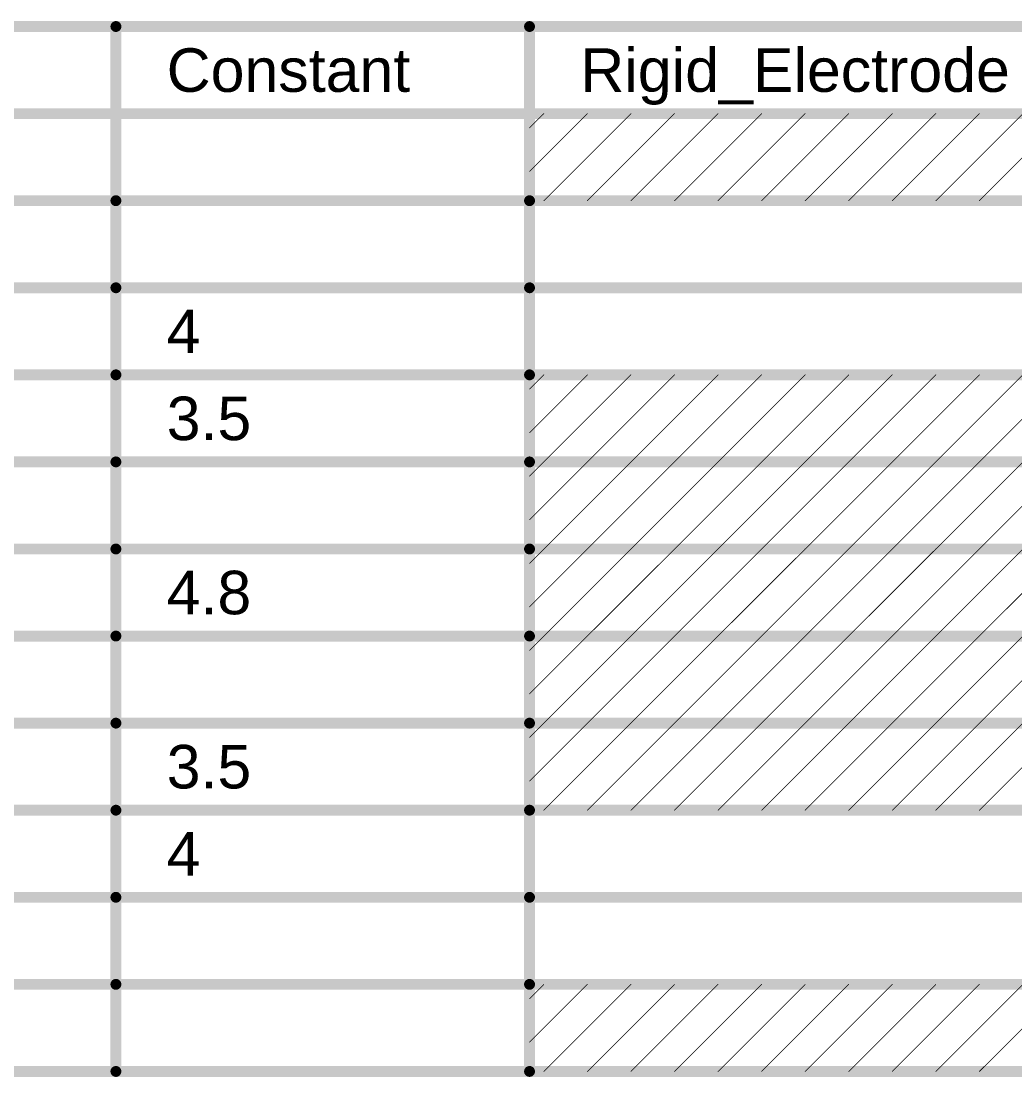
# Model space of a CAD drawing. Header units: inches. Extents: x -4.2 to 12.6, y -6.1 to 3.
# Drawn here: x 10.146 to 11.515, y 0.784 to 2.239 of the extents above; entities that cross this region are included whole.
import ezdxf

# ---------------------------------------------------------------- set-up
doc = ezdxf.new("R2010")
doc.units = ezdxf.units.IN
doc.header["$MEASUREMENT"] = 0
doc.layers.add('Dimension', color=6, linetype='Continuous')
doc.styles.add('Arial', font='', dxfattribs={"height": 0.2})
doc.styles.get('Arial').set_extended_font_data('Arial')

msp = doc.modelspace()

# ---------------------------------------------------------------- linework, layer by layer
at = {"layer": 'Dimension'}
for points, const_width in [([(6.6676, 2.2313), (12.586, 2.2313)], 0.015), ([(10.2766, 0.7913), (10.2766, 2.2313)], 0.015), ([(10.8465, 0.7913), (10.8465, 2.2313)], 0.015), ([(6.6676, 2.1113), (12.586, 2.1113)], 0.015), ([(10.8465, 2.0316), (10.9262, 2.1113)], 0.001), ([(10.8465, 2.0916), (10.8662, 2.1113)], 0.001), ([(10.8662, 1.9913), (10.9862, 2.1113)], 0.001), ([(10.9262, 1.9913), (11.0462, 2.1113)], 0.001), ([(10.9862, 1.9913), (11.1062, 2.1113)], 0.001), ([(11.0462, 1.9913), (11.1662, 2.1113)], 0.001), ([(11.1062, 1.9913), (11.2262, 2.1113)], 0.001), ([(11.1662, 1.9913), (11.2862, 2.1113)], 0.001), ([(11.2262, 1.9913), (11.3462, 2.1113)], 0.001), ([(11.2862, 1.9913), (11.4062, 2.1113)], 0.001), ([(11.3462, 1.9913), (11.4662, 2.1113)], 0.001), ([(11.4062, 1.9913), (11.5262, 2.1113)], 0.001), ([(11.4662, 1.9913), (11.5862, 2.1113)], 0.001), ([(9.6268, 1.9913), (10.2766, 1.9913)], 0.015), ([(10.2766, 1.9913), (10.8465, 1.9913)], 0.015), ([(10.8465, 1.9913), (11.8262, 1.9913)], 0.015), ([(9.6268, 1.8713), (10.2766, 1.8713)], 0.015), ([(10.2766, 1.8713), (10.8465, 1.8713)], 0.015), ([(10.8465, 1.8713), (11.8262, 1.8713)], 0.015), ([(9.6268, 1.7513), (10.2766, 1.7513)], 0.015), ([(10.2766, 1.7513), (10.8465, 1.7513)], 0.015), ([(10.8465, 1.7513), (11.8262, 1.7513)], 0.015), ([(10.8465, 1.6716), (10.9262, 1.7513)], 0.001), ([(10.8465, 1.7316), (10.8662, 1.7513)], 0.001), ([(10.8662, 1.6313), (10.9862, 1.7513)], 0.001), ([(10.9262, 1.6313), (11.0462, 1.7513)], 0.001), ([(10.9862, 1.6313), (11.1062, 1.7513)], 0.001), ([(11.0462, 1.6313), (11.1662, 1.7513)], 0.001), ([(11.1062, 1.6313), (11.2262, 1.7513)], 0.001), ([(11.1662, 1.6313), (11.2862, 1.7513)], 0.001), ([(11.2262, 1.6313), (11.3462, 1.7513)], 0.001), ([(11.2862, 1.6313), (11.4062, 1.7513)], 0.001), ([(11.3462, 1.6313), (11.4662, 1.7513)], 0.001), ([(11.4062, 1.6313), (11.5262, 1.7513)], 0.001), ([(11.4662, 1.6313), (11.5862, 1.7513)], 0.001), ([(9.6268, 1.6313), (10.2766, 1.6313)], 0.015), ([(10.2766, 1.6313), (10.8465, 1.6313)], 0.015), ([(10.8465, 1.6313), (11.8262, 1.6313)], 0.015), ([(10.8465, 1.5516), (10.9262, 1.6313)], 0.001), ([(10.8465, 1.6116), (10.8662, 1.6313)], 0.001), ([(10.8662, 1.5113), (10.9862, 1.6313)], 0.001), ([(10.9262, 1.5113), (11.0462, 1.6313)], 0.001), ([(10.9862, 1.5113), (11.1062, 1.6313)], 0.001), ([(11.0462, 1.5113), (11.1662, 1.6313)], 0.001), ([(11.1062, 1.5113), (11.2262, 1.6313)], 0.001), ([(11.1662, 1.5113), (11.2862, 1.6313)], 0.001), ([(11.2262, 1.5113), (11.3462, 1.6313)], 0.001), ([(11.2862, 1.5113), (11.4062, 1.6313)], 0.001), ([(11.3462, 1.5113), (11.4662, 1.6313)], 0.001), ([(11.4062, 1.5113), (11.5262, 1.6313)], 0.001), ([(11.4662, 1.5113), (11.5862, 1.6313)], 0.001), ([(9.6268, 1.5113), (10.2766, 1.5113)], 0.015), ([(10.2766, 1.5113), (10.8465, 1.5113)], 0.015), ([(10.8465, 1.5113), (11.8262, 1.5113)], 0.015), ([(10.8465, 1.4316), (10.9262, 1.5113)], 0.001), ([(10.8465, 1.4916), (10.8662, 1.5113)], 0.001), ([(10.8662, 1.3913), (10.9862, 1.5113)], 0.001), ([(10.9262, 1.3913), (11.0462, 1.5113)], 0.001), ([(10.9862, 1.3913), (11.1062, 1.5113)], 0.001), ([(11.0462, 1.3913), (11.1662, 1.5113)], 0.001), ([(11.1062, 1.3913), (11.2262, 1.5113)], 0.001), ([(11.1662, 1.3913), (11.2862, 1.5113)], 0.001), ([(11.2262, 1.3913), (11.3462, 1.5113)], 0.001), ([(11.2862, 1.3913), (11.4062, 1.5113)], 0.001), ([(11.3462, 1.3913), (11.4662, 1.5113)], 0.001), ([(11.4062, 1.3913), (11.5262, 1.5113)], 0.001), ([(11.4662, 1.3913), (11.5862, 1.5113)], 0.001), ([(9.6268, 1.3913), (10.2766, 1.3913)], 0.015), ([(10.2766, 1.3913), (10.8465, 1.3913)], 0.015), ([(10.8465, 1.3913), (11.8262, 1.3913)], 0.015), ([(10.8465, 1.3116), (10.9262, 1.3913)], 0.001), ([(10.8465, 1.3716), (10.8662, 1.3913)], 0.001), ([(10.8662, 1.2713), (10.9862, 1.3913)], 0.001), ([(10.9262, 1.2713), (11.0462, 1.3913)], 0.001), ([(10.9862, 1.2713), (11.1062, 1.3913)], 0.001), ([(11.0462, 1.2713), (11.1662, 1.3913)], 0.001), ([(11.1062, 1.2713), (11.2262, 1.3913)], 0.001), ([(11.1662, 1.2713), (11.2862, 1.3913)], 0.001), ([(11.2262, 1.2713), (11.3462, 1.3913)], 0.001), ([(11.2862, 1.2713), (11.4062, 1.3913)], 0.001), ([(11.3462, 1.2713), (11.4662, 1.3913)], 0.001), ([(11.4062, 1.2713), (11.5262, 1.3913)], 0.001), ([(11.4662, 1.2713), (11.5862, 1.3913)], 0.001), ([(9.6268, 1.2713), (10.2766, 1.2713)], 0.015), ([(10.2766, 1.2713), (10.8465, 1.2713)], 0.015), ([(10.8465, 1.2713), (11.8262, 1.2713)], 0.015), ([(10.8465, 1.1916), (10.9262, 1.2713)], 0.001), ([(10.8465, 1.2516), (10.8662, 1.2713)], 0.001), ([(10.8662, 1.1513), (10.9862, 1.2713)], 0.001), ([(10.9262, 1.1513), (11.0462, 1.2713)], 0.001), ([(10.9862, 1.1513), (11.1062, 1.2713)], 0.001), ([(11.0462, 1.1513), (11.1662, 1.2713)], 0.001), ([(11.1062, 1.1513), (11.2262, 1.2713)], 0.001), ([(11.1662, 1.1513), (11.2862, 1.2713)], 0.001), ([(11.2262, 1.1513), (11.3462, 1.2713)], 0.001), ([(11.2862, 1.1513), (11.4062, 1.2713)], 0.001), ([(11.3462, 1.1513), (11.4662, 1.2713)], 0.001), ([(11.4062, 1.1513), (11.5262, 1.2713)], 0.001), ([(11.4662, 1.1513), (11.5862, 1.2713)], 0.001), ([(9.6268, 1.1513), (10.2766, 1.1513)], 0.015), ([(10.2766, 1.1513), (10.8465, 1.1513)], 0.015), ([(10.8465, 1.1513), (11.8262, 1.1513)], 0.015), ([(9.6268, 1.0313), (10.2766, 1.0313)], 0.015), ([(10.2766, 1.0313), (10.8465, 1.0313)], 0.015), ([(10.8465, 1.0313), (11.8262, 1.0313)], 0.015), ([(9.6268, 0.9113), (10.2766, 0.9113)], 0.015), ([(10.2766, 0.9113), (10.8465, 0.9113)], 0.015), ([(10.8465, 0.9113), (11.8262, 0.9113)], 0.015), ([(10.8465, 0.8316), (10.9262, 0.9113)], 0.001), ([(10.8465, 0.8916), (10.8662, 0.9113)], 0.001), ([(10.8662, 0.7913), (10.9862, 0.9113)], 0.001), ([(10.9262, 0.7913), (11.0462, 0.9113)], 0.001), ([(10.9862, 0.7913), (11.1062, 0.9113)], 0.001), ([(11.0462, 0.7913), (11.1662, 0.9113)], 0.001), ([(11.1062, 0.7913), (11.2262, 0.9113)], 0.001), ([(11.1662, 0.7913), (11.2862, 0.9113)], 0.001), ([(11.2262, 0.7913), (11.3462, 0.9113)], 0.001), ([(11.2862, 0.7913), (11.4062, 0.9113)], 0.001), ([(11.3462, 0.7913), (11.4662, 0.9113)], 0.001), ([(11.4062, 0.7913), (11.5262, 0.9113)], 0.001), ([(11.4662, 0.7913), (11.5862, 0.9113)], 0.001), ([(9.6268, 0.7913), (10.2766, 0.7913)], 0.015), ([(10.2766, 0.7913), (10.8465, 0.7913)], 0.015), ([(10.8465, 0.7913), (11.8262, 0.7913)], 0.015)]:
    msp.add_lwpolyline(points, dxfattribs=dict(at, const_width=const_width))
for points, const_width in [([(10.2729, 2.2313, 1), (10.2804, 2.2313, 1)], 0.0075), ([(10.8427, 2.2313, 1), (10.8502, 2.2313, 1)], 0.0075), ([(10.8659, 2.1113, 1), (10.8664, 2.1113, 1)], 0.0005), ([(10.9259, 2.1113, 1), (10.9264, 2.1113, 1)], 0.0005), ([(10.9859, 2.1113, 1), (10.9864, 2.1113, 1)], 0.0005), ([(11.0459, 2.1113, 1), (11.0464, 2.1113, 1)], 0.0005), ([(11.1059, 2.1113, 1), (11.1064, 2.1113, 1)], 0.0005), ([(11.1659, 2.1113, 1), (11.1664, 2.1113, 1)], 0.0005), ([(11.2259, 2.1113, 1), (11.2264, 2.1113, 1)], 0.0005), ([(11.2859, 2.1113, 1), (11.2864, 2.1113, 1)], 0.0005), ([(11.3459, 2.1113, 1), (11.3464, 2.1113, 1)], 0.0005), ([(11.4059, 2.1113, 1), (11.4064, 2.1113, 1)], 0.0005), ([(11.4659, 2.1113, 1), (11.4664, 2.1113, 1)], 0.0005), ([(10.8462, 2.0916, 1), (10.8467, 2.0916, 1)], 0.0005), ([(10.8462, 2.0316, 1), (10.8467, 2.0316, 1)], 0.0005), ([(10.2729, 1.9913, 1), (10.2804, 1.9913, 1)], 0.0075), ([(10.2729, 1.9913, 1), (10.2804, 1.9913, 1)], 0.0075), ([(10.8427, 1.9913, 1), (10.8502, 1.9913, 1)], 0.0075), ([(10.8427, 1.9913, 1), (10.8502, 1.9913, 1)], 0.0075), ([(10.8659, 1.9913, 1), (10.8664, 1.9913, 1)], 0.0005), ([(10.9259, 1.9913, 1), (10.9264, 1.9913, 1)], 0.0005), ([(10.9859, 1.9913, 1), (10.9864, 1.9913, 1)], 0.0005), ([(11.0459, 1.9913, 1), (11.0464, 1.9913, 1)], 0.0005), ([(11.1059, 1.9913, 1), (11.1064, 1.9913, 1)], 0.0005), ([(11.1659, 1.9913, 1), (11.1664, 1.9913, 1)], 0.0005), ([(11.2259, 1.9913, 1), (11.2264, 1.9913, 1)], 0.0005), ([(11.2859, 1.9913, 1), (11.2864, 1.9913, 1)], 0.0005), ([(11.3459, 1.9913, 1), (11.3464, 1.9913, 1)], 0.0005), ([(11.4059, 1.9913, 1), (11.4064, 1.9913, 1)], 0.0005), ([(11.4659, 1.9913, 1), (11.4664, 1.9913, 1)], 0.0005), ([(10.2729, 1.8713, 1), (10.2804, 1.8713, 1)], 0.0075), ([(10.2729, 1.8713, 1), (10.2804, 1.8713, 1)], 0.0075), ([(10.8427, 1.8713, 1), (10.8502, 1.8713, 1)], 0.0075), ([(10.8427, 1.8713, 1), (10.8502, 1.8713, 1)], 0.0075), ([(10.2729, 1.7513, 1), (10.2804, 1.7513, 1)], 0.0075), ([(10.2729, 1.7513, 1), (10.2804, 1.7513, 1)], 0.0075), ([(10.8427, 1.7513, 1), (10.8502, 1.7513, 1)], 0.0075), ([(10.8427, 1.7513, 1), (10.8502, 1.7513, 1)], 0.0075), ([(10.8659, 1.7513, 1), (10.8664, 1.7513, 1)], 0.0005), ([(10.9259, 1.7513, 1), (10.9264, 1.7513, 1)], 0.0005), ([(10.9859, 1.7513, 1), (10.9864, 1.7513, 1)], 0.0005), ([(11.0459, 1.7513, 1), (11.0464, 1.7513, 1)], 0.0005), ([(11.1059, 1.7513, 1), (11.1064, 1.7513, 1)], 0.0005), ([(11.1659, 1.7513, 1), (11.1664, 1.7513, 1)], 0.0005), ([(11.2259, 1.7513, 1), (11.2264, 1.7513, 1)], 0.0005), ([(11.2859, 1.7513, 1), (11.2864, 1.7513, 1)], 0.0005), ([(11.3459, 1.7513, 1), (11.3464, 1.7513, 1)], 0.0005), ([(11.4059, 1.7513, 1), (11.4064, 1.7513, 1)], 0.0005), ([(11.4659, 1.7513, 1), (11.4664, 1.7513, 1)], 0.0005), ([(10.8462, 1.7316, 1), (10.8467, 1.7316, 1)], 0.0005), ([(10.8462, 1.6716, 1), (10.8467, 1.6716, 1)], 0.0005), ([(10.2729, 1.6313, 1), (10.2804, 1.6313, 1)], 0.0075), ([(10.2729, 1.6313, 1), (10.2804, 1.6313, 1)], 0.0075), ([(10.8427, 1.6313, 1), (10.8502, 1.6313, 1)], 0.0075), ([(10.8427, 1.6313, 1), (10.8502, 1.6313, 1)], 0.0075), ([(10.8659, 1.6313, 1), (10.8664, 1.6313, 1)], 0.0005), ([(10.8659, 1.6313, 1), (10.8664, 1.6313, 1)], 0.0005), ([(10.9259, 1.6313, 1), (10.9264, 1.6313, 1)], 0.0005), ([(10.9259, 1.6313, 1), (10.9264, 1.6313, 1)], 0.0005), ([(10.9859, 1.6313, 1), (10.9864, 1.6313, 1)], 0.0005), ([(10.9859, 1.6313, 1), (10.9864, 1.6313, 1)], 0.0005), ([(11.0459, 1.6313, 1), (11.0464, 1.6313, 1)], 0.0005), ([(11.0459, 1.6313, 1), (11.0464, 1.6313, 1)], 0.0005), ([(11.1059, 1.6313, 1), (11.1064, 1.6313, 1)], 0.0005), ([(11.1059, 1.6313, 1), (11.1064, 1.6313, 1)], 0.0005), ([(11.1659, 1.6313, 1), (11.1664, 1.6313, 1)], 0.0005), ([(11.1659, 1.6313, 1), (11.1664, 1.6313, 1)], 0.0005), ([(11.2259, 1.6313, 1), (11.2264, 1.6313, 1)], 0.0005), ([(11.2259, 1.6313, 1), (11.2264, 1.6313, 1)], 0.0005), ([(11.2859, 1.6313, 1), (11.2864, 1.6313, 1)], 0.0005), ([(11.2859, 1.6313, 1), (11.2864, 1.6313, 1)], 0.0005), ([(11.3459, 1.6313, 1), (11.3464, 1.6313, 1)], 0.0005), ([(11.3459, 1.6313, 1), (11.3464, 1.6313, 1)], 0.0005), ([(11.4059, 1.6313, 1), (11.4064, 1.6313, 1)], 0.0005), ([(11.4059, 1.6313, 1), (11.4064, 1.6313, 1)], 0.0005), ([(11.4659, 1.6313, 1), (11.4664, 1.6313, 1)], 0.0005), ([(11.4659, 1.6313, 1), (11.4664, 1.6313, 1)], 0.0005), ([(10.8462, 1.6116, 1), (10.8467, 1.6116, 1)], 0.0005), ([(10.8462, 1.5516, 1), (10.8467, 1.5516, 1)], 0.0005), ([(10.2729, 1.5113, 1), (10.2804, 1.5113, 1)], 0.0075), ([(10.2729, 1.5113, 1), (10.2804, 1.5113, 1)], 0.0075), ([(10.8427, 1.5113, 1), (10.8502, 1.5113, 1)], 0.0075), ([(10.8427, 1.5113, 1), (10.8502, 1.5113, 1)], 0.0075), ([(10.8659, 1.5113, 1), (10.8664, 1.5113, 1)], 0.0005), ([(10.8659, 1.5113, 1), (10.8664, 1.5113, 1)], 0.0005), ([(10.9259, 1.5113, 1), (10.9264, 1.5113, 1)], 0.0005), ([(10.9259, 1.5113, 1), (10.9264, 1.5113, 1)], 0.0005), ([(10.9859, 1.5113, 1), (10.9864, 1.5113, 1)], 0.0005), ([(10.9859, 1.5113, 1), (10.9864, 1.5113, 1)], 0.0005), ([(11.0459, 1.5113, 1), (11.0464, 1.5113, 1)], 0.0005), ([(11.0459, 1.5113, 1), (11.0464, 1.5113, 1)], 0.0005), ([(11.1059, 1.5113, 1), (11.1064, 1.5113, 1)], 0.0005), ([(11.1059, 1.5113, 1), (11.1064, 1.5113, 1)], 0.0005), ([(11.1659, 1.5113, 1), (11.1664, 1.5113, 1)], 0.0005), ([(11.1659, 1.5113, 1), (11.1664, 1.5113, 1)], 0.0005), ([(11.2259, 1.5113, 1), (11.2264, 1.5113, 1)], 0.0005), ([(11.2259, 1.5113, 1), (11.2264, 1.5113, 1)], 0.0005), ([(11.2859, 1.5113, 1), (11.2864, 1.5113, 1)], 0.0005), ([(11.2859, 1.5113, 1), (11.2864, 1.5113, 1)], 0.0005), ([(11.3459, 1.5113, 1), (11.3464, 1.5113, 1)], 0.0005), ([(11.3459, 1.5113, 1), (11.3464, 1.5113, 1)], 0.0005), ([(11.4059, 1.5113, 1), (11.4064, 1.5113, 1)], 0.0005), ([(11.4059, 1.5113, 1), (11.4064, 1.5113, 1)], 0.0005), ([(11.4659, 1.5113, 1), (11.4664, 1.5113, 1)], 0.0005), ([(11.4659, 1.5113, 1), (11.4664, 1.5113, 1)], 0.0005), ([(10.8462, 1.4916, 1), (10.8467, 1.4916, 1)], 0.0005), ([(10.8462, 1.4316, 1), (10.8467, 1.4316, 1)], 0.0005), ([(10.2729, 1.3913, 1), (10.2804, 1.3913, 1)], 0.0075), ([(10.2729, 1.3913, 1), (10.2804, 1.3913, 1)], 0.0075), ([(10.8427, 1.3913, 1), (10.8502, 1.3913, 1)], 0.0075), ([(10.8427, 1.3913, 1), (10.8502, 1.3913, 1)], 0.0075), ([(10.8659, 1.3913, 1), (10.8664, 1.3913, 1)], 0.0005), ([(10.8659, 1.3913, 1), (10.8664, 1.3913, 1)], 0.0005), ([(10.9259, 1.3913, 1), (10.9264, 1.3913, 1)], 0.0005), ([(10.9259, 1.3913, 1), (10.9264, 1.3913, 1)], 0.0005), ([(10.9859, 1.3913, 1), (10.9864, 1.3913, 1)], 0.0005), ([(10.9859, 1.3913, 1), (10.9864, 1.3913, 1)], 0.0005), ([(11.0459, 1.3913, 1), (11.0464, 1.3913, 1)], 0.0005), ([(11.0459, 1.3913, 1), (11.0464, 1.3913, 1)], 0.0005), ([(11.1059, 1.3913, 1), (11.1064, 1.3913, 1)], 0.0005), ([(11.1059, 1.3913, 1), (11.1064, 1.3913, 1)], 0.0005), ([(11.1659, 1.3913, 1), (11.1664, 1.3913, 1)], 0.0005), ([(11.1659, 1.3913, 1), (11.1664, 1.3913, 1)], 0.0005), ([(11.2259, 1.3913, 1), (11.2264, 1.3913, 1)], 0.0005), ([(11.2259, 1.3913, 1), (11.2264, 1.3913, 1)], 0.0005), ([(11.2859, 1.3913, 1), (11.2864, 1.3913, 1)], 0.0005), ([(11.2859, 1.3913, 1), (11.2864, 1.3913, 1)], 0.0005), ([(11.3459, 1.3913, 1), (11.3464, 1.3913, 1)], 0.0005), ([(11.3459, 1.3913, 1), (11.3464, 1.3913, 1)], 0.0005), ([(11.4059, 1.3913, 1), (11.4064, 1.3913, 1)], 0.0005), ([(11.4059, 1.3913, 1), (11.4064, 1.3913, 1)], 0.0005), ([(11.4659, 1.3913, 1), (11.4664, 1.3913, 1)], 0.0005), ([(11.4659, 1.3913, 1), (11.4664, 1.3913, 1)], 0.0005), ([(10.8462, 1.3716, 1), (10.8467, 1.3716, 1)], 0.0005), ([(10.8462, 1.3116, 1), (10.8467, 1.3116, 1)], 0.0005), ([(10.2729, 1.2713, 1), (10.2804, 1.2713, 1)], 0.0075), ([(10.2729, 1.2713, 1), (10.2804, 1.2713, 1)], 0.0075), ([(10.8427, 1.2713, 1), (10.8502, 1.2713, 1)], 0.0075), ([(10.8427, 1.2713, 1), (10.8502, 1.2713, 1)], 0.0075), ([(10.8659, 1.2713, 1), (10.8664, 1.2713, 1)], 0.0005), ([(10.8659, 1.2713, 1), (10.8664, 1.2713, 1)], 0.0005), ([(10.9259, 1.2713, 1), (10.9264, 1.2713, 1)], 0.0005), ([(10.9259, 1.2713, 1), (10.9264, 1.2713, 1)], 0.0005), ([(10.9859, 1.2713, 1), (10.9864, 1.2713, 1)], 0.0005), ([(10.9859, 1.2713, 1), (10.9864, 1.2713, 1)], 0.0005), ([(11.0459, 1.2713, 1), (11.0464, 1.2713, 1)], 0.0005), ([(11.0459, 1.2713, 1), (11.0464, 1.2713, 1)], 0.0005), ([(11.1059, 1.2713, 1), (11.1064, 1.2713, 1)], 0.0005), ([(11.1059, 1.2713, 1), (11.1064, 1.2713, 1)], 0.0005), ([(11.1659, 1.2713, 1), (11.1664, 1.2713, 1)], 0.0005), ([(11.1659, 1.2713, 1), (11.1664, 1.2713, 1)], 0.0005), ([(11.2259, 1.2713, 1), (11.2264, 1.2713, 1)], 0.0005), ([(11.2259, 1.2713, 1), (11.2264, 1.2713, 1)], 0.0005), ([(11.2859, 1.2713, 1), (11.2864, 1.2713, 1)], 0.0005), ([(11.2859, 1.2713, 1), (11.2864, 1.2713, 1)], 0.0005), ([(11.3459, 1.2713, 1), (11.3464, 1.2713, 1)], 0.0005), ([(11.3459, 1.2713, 1), (11.3464, 1.2713, 1)], 0.0005), ([(11.4059, 1.2713, 1), (11.4064, 1.2713, 1)], 0.0005), ([(11.4059, 1.2713, 1), (11.4064, 1.2713, 1)], 0.0005), ([(11.4659, 1.2713, 1), (11.4664, 1.2713, 1)], 0.0005), ([(11.4659, 1.2713, 1), (11.4664, 1.2713, 1)], 0.0005), ([(10.8462, 1.2516, 1), (10.8467, 1.2516, 1)], 0.0005), ([(10.8462, 1.1916, 1), (10.8467, 1.1916, 1)], 0.0005), ([(10.2729, 1.1513, 1), (10.2804, 1.1513, 1)], 0.0075), ([(10.2729, 1.1513, 1), (10.2804, 1.1513, 1)], 0.0075), ([(10.8427, 1.1513, 1), (10.8502, 1.1513, 1)], 0.0075), ([(10.8427, 1.1513, 1), (10.8502, 1.1513, 1)], 0.0075), ([(10.8659, 1.1513, 1), (10.8664, 1.1513, 1)], 0.0005), ([(10.9259, 1.1513, 1), (10.9264, 1.1513, 1)], 0.0005), ([(10.9859, 1.1513, 1), (10.9864, 1.1513, 1)], 0.0005), ([(11.0459, 1.1513, 1), (11.0464, 1.1513, 1)], 0.0005), ([(11.1059, 1.1513, 1), (11.1064, 1.1513, 1)], 0.0005), ([(11.1659, 1.1513, 1), (11.1664, 1.1513, 1)], 0.0005), ([(11.2259, 1.1513, 1), (11.2264, 1.1513, 1)], 0.0005), ([(11.2859, 1.1513, 1), (11.2864, 1.1513, 1)], 0.0005), ([(11.3459, 1.1513, 1), (11.3464, 1.1513, 1)], 0.0005), ([(11.4059, 1.1513, 1), (11.4064, 1.1513, 1)], 0.0005), ([(11.4659, 1.1513, 1), (11.4664, 1.1513, 1)], 0.0005), ([(10.2729, 1.0313, 1), (10.2804, 1.0313, 1)], 0.0075), ([(10.2729, 1.0313, 1), (10.2804, 1.0313, 1)], 0.0075), ([(10.8427, 1.0313, 1), (10.8502, 1.0313, 1)], 0.0075), ([(10.8427, 1.0313, 1), (10.8502, 1.0313, 1)], 0.0075), ([(10.2729, 0.9113, 1), (10.2804, 0.9113, 1)], 0.0075), ([(10.2729, 0.9113, 1), (10.2804, 0.9113, 1)], 0.0075), ([(10.8427, 0.9113, 1), (10.8502, 0.9113, 1)], 0.0075), ([(10.8427, 0.9113, 1), (10.8502, 0.9113, 1)], 0.0075), ([(10.8659, 0.9113, 1), (10.8664, 0.9113, 1)], 0.0005), ([(10.9259, 0.9113, 1), (10.9264, 0.9113, 1)], 0.0005), ([(10.9859, 0.9113, 1), (10.9864, 0.9113, 1)], 0.0005), ([(11.0459, 0.9113, 1), (11.0464, 0.9113, 1)], 0.0005), ([(11.1059, 0.9113, 1), (11.1064, 0.9113, 1)], 0.0005), ([(11.1659, 0.9113, 1), (11.1664, 0.9113, 1)], 0.0005), ([(11.2259, 0.9113, 1), (11.2264, 0.9113, 1)], 0.0005), ([(11.2859, 0.9113, 1), (11.2864, 0.9113, 1)], 0.0005), ([(11.3459, 0.9113, 1), (11.3464, 0.9113, 1)], 0.0005), ([(11.4059, 0.9113, 1), (11.4064, 0.9113, 1)], 0.0005), ([(11.4659, 0.9113, 1), (11.4664, 0.9113, 1)], 0.0005), ([(10.8462, 0.8916, 1), (10.8467, 0.8916, 1)], 0.0005), ([(10.8462, 0.8316, 1), (10.8467, 0.8316, 1)], 0.0005), ([(10.2729, 0.7913, 1), (10.2804, 0.7913, 1)], 0.0075), ([(10.2729, 0.7913, 1), (10.2804, 0.7913, 1)], 0.0075), ([(10.2729, 0.7913, 1), (10.2804, 0.7913, 1)], 0.0075), ([(10.8427, 0.7913, 1), (10.8502, 0.7913, 1)], 0.0075), ([(10.8427, 0.7913, 1), (10.8502, 0.7913, 1)], 0.0075), ([(10.8427, 0.7913, 1), (10.8502, 0.7913, 1)], 0.0075), ([(10.8659, 0.7913, 1), (10.8664, 0.7913, 1)], 0.0005), ([(10.9259, 0.7913, 1), (10.9264, 0.7913, 1)], 0.0005), ([(10.9859, 0.7913, 1), (10.9864, 0.7913, 1)], 0.0005), ([(11.0459, 0.7913, 1), (11.0464, 0.7913, 1)], 0.0005), ([(11.1059, 0.7913, 1), (11.1064, 0.7913, 1)], 0.0005), ([(11.1659, 0.7913, 1), (11.1664, 0.7913, 1)], 0.0005), ([(11.2259, 0.7913, 1), (11.2264, 0.7913, 1)], 0.0005), ([(11.2859, 0.7913, 1), (11.2864, 0.7913, 1)], 0.0005), ([(11.3459, 0.7913, 1), (11.3464, 0.7913, 1)], 0.0005), ([(11.4059, 0.7913, 1), (11.4064, 0.7913, 1)], 0.0005), ([(11.4659, 0.7913, 1), (11.4664, 0.7913, 1)], 0.0005)]:
    msp.add_lwpolyline(points, format="xyb", close=True, dxfattribs=dict(at, const_width=const_width))

# ---------------------------------------------------------------- texts
at = {"layer": 'Dimension', "style": 'Arial'}
for s, p in [('Constant', (10.3466, 2.1413)), ('Rigid_Electrode', (10.9165, 2.1413)), ('4', (10.3466, 1.7813)), ('3.5', (10.3466, 1.6613)), ('4.8', (10.3466, 1.4213)), ('3.5', (10.3466, 1.1813)), ('4', (10.3466, 1.0613))]:
    msp.add_text(s, height=0.06, dxfattribs=at).set_placement(p)

doc.saveas('drawing.dxf')
